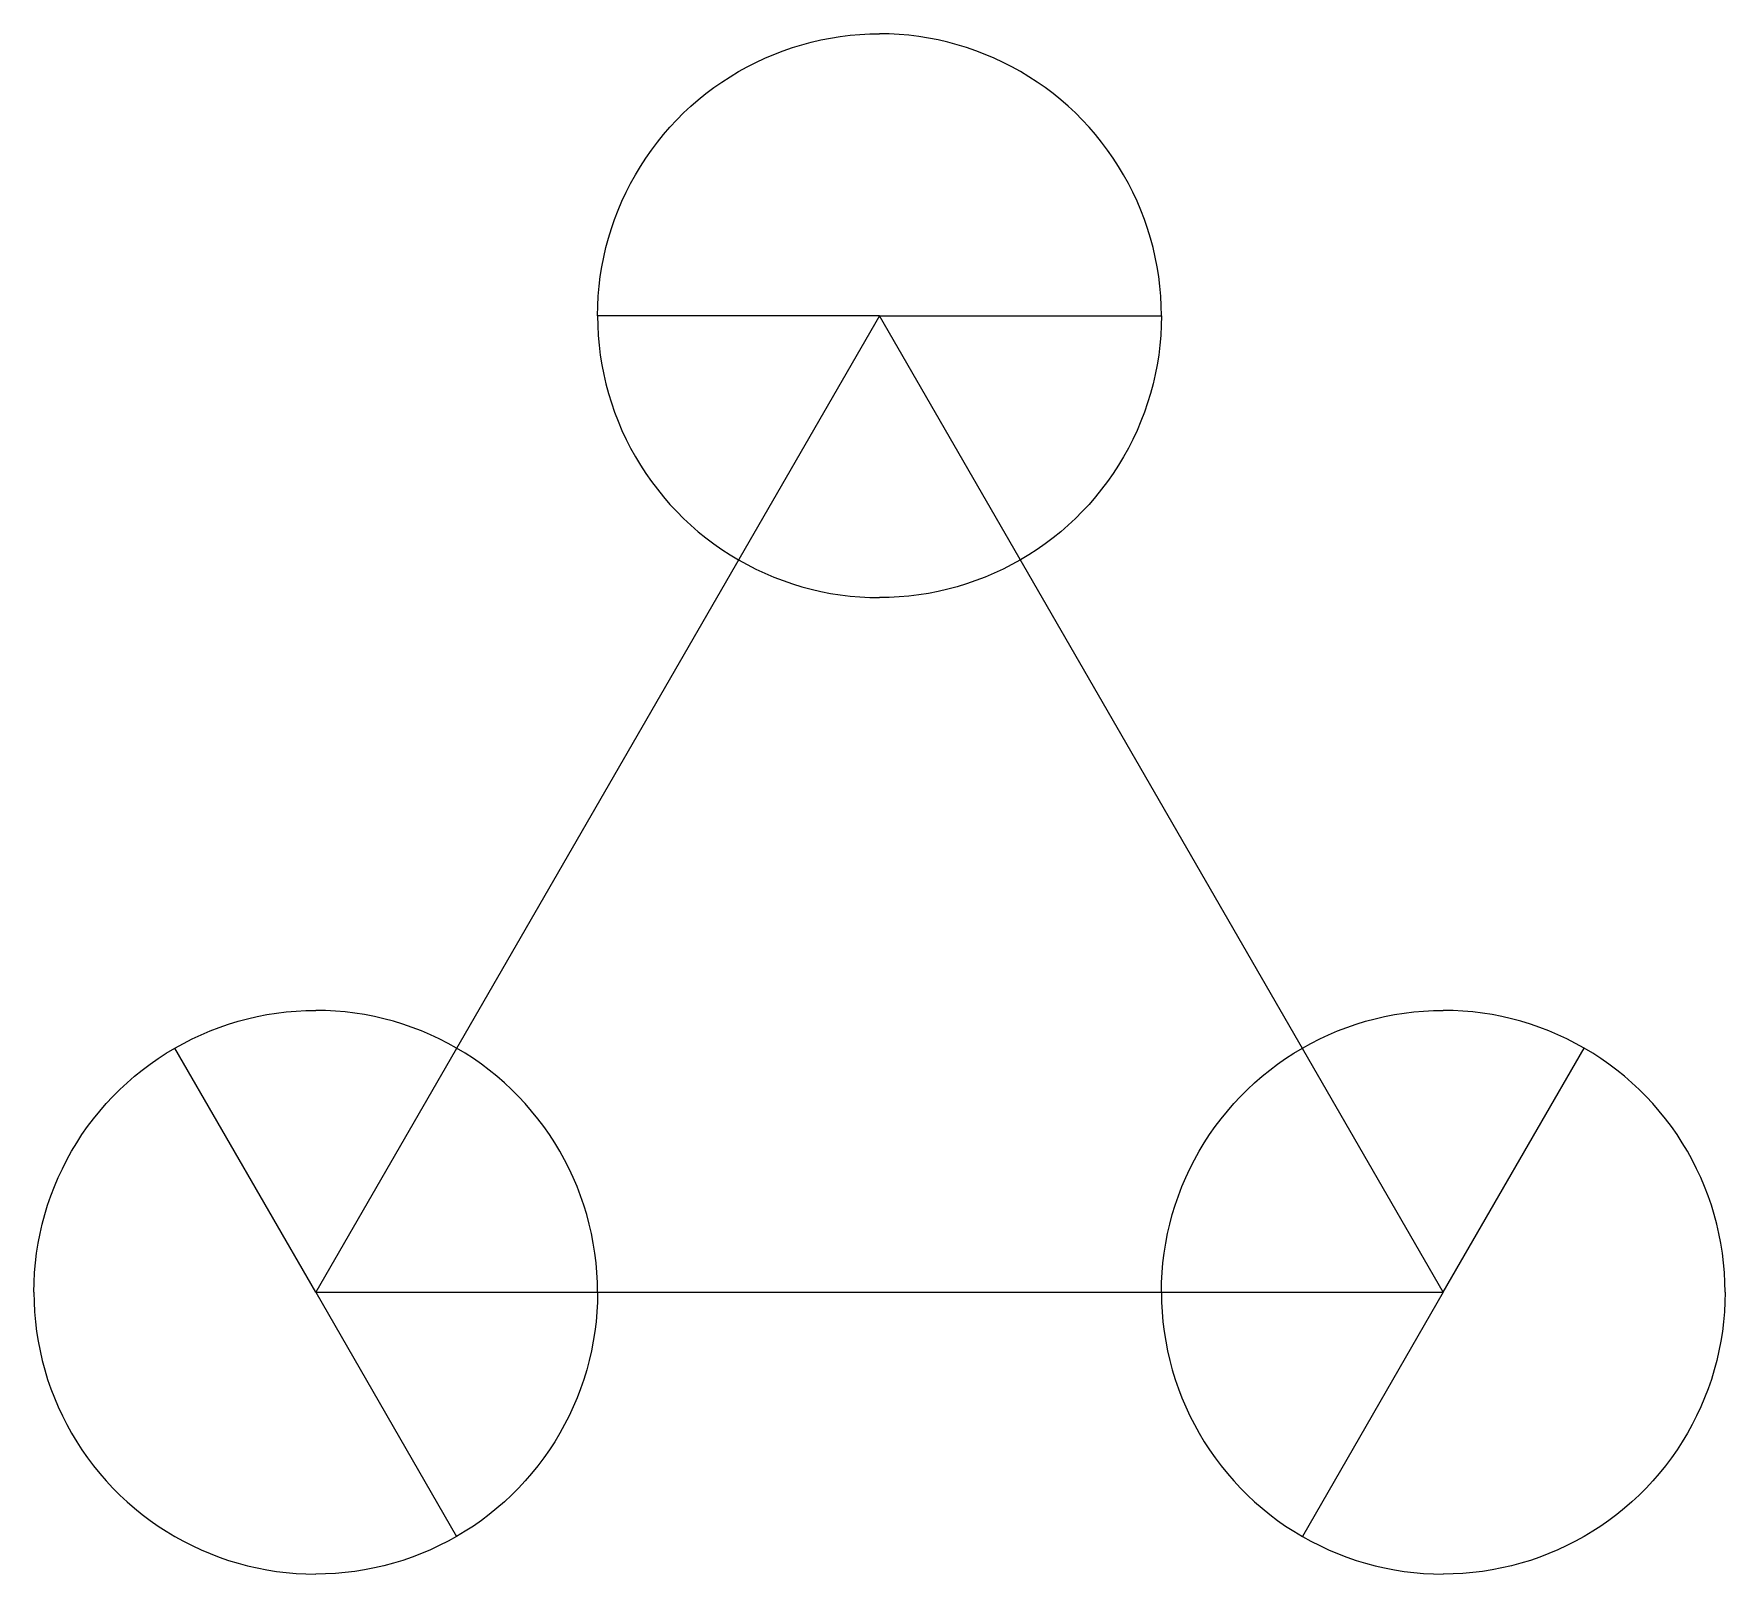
# Model space of a CAD drawing. Extents: x -2.5 to 12.5, y -2.5 to 11.2.
import ezdxf

# ---------------------------------------------------------------- set-up
doc = ezdxf.new("R2010")
doc.units = 0
doc.layers.get('0').update_dxf_attribs({"linetype": 'CONTINUOUS'})

msp = doc.modelspace()

# ---------------------------------------------------------------- linework, layer by layer
for p, q in [((4.395, 11.086), (4.48, 11.106)), ((4.48, 11.106), (4.566, 11.122)), ((4.566, 11.122), (4.652, 11.136)), ((4.652, 11.136), (4.739, 11.147)), ((4.739, 11.147), (4.826, 11.154)), ((4.826, 11.154), (4.913, 11.159)), ((4.913, 11.159), (5, 11.16)), ((5.087, 11.159), (5, 11.16)), ((5.174, 11.154), (5.087, 11.159)), ((5.261, 11.147), (5.174, 11.154)), ((5.348, 11.136), (5.261, 11.147)), ((5.434, 11.122), (5.348, 11.136)), ((5.52, 11.106), (5.434, 11.122)), ((5.605, 11.086), (5.52, 11.106)), ((3.983, 10.944), (4.063, 10.978)), ((4.063, 10.978), (4.145, 11.009)), ((4.145, 11.009), (4.227, 11.038)), ((4.227, 11.038), (4.311, 11.063)), ((4.311, 11.063), (4.395, 11.086)), ((5.689, 11.063), (5.605, 11.086)), ((5.773, 11.038), (5.689, 11.063)), ((5.855, 11.009), (5.773, 11.038)), ((5.937, 10.978), (5.855, 11.009)), ((6.017, 10.944), (5.937, 10.978)), ((3.675, 10.78), (3.75, 10.825)), ((3.75, 10.825), (3.826, 10.868)), ((3.826, 10.868), (3.904, 10.907)), ((3.904, 10.907), (3.983, 10.944)), ((6.096, 10.907), (6.017, 10.944)), ((6.174, 10.868), (6.096, 10.907)), ((6.25, 10.825), (6.174, 10.868)), ((6.325, 10.78), (6.25, 10.825)), ((3.461, 10.63), (3.531, 10.683)), ((3.531, 10.683), (3.602, 10.733)), ((3.602, 10.733), (3.675, 10.78)), ((6.398, 10.733), (6.325, 10.78)), ((6.469, 10.683), (6.398, 10.733)), ((6.539, 10.63), (6.469, 10.683)), ((3.263, 10.459), (3.327, 10.518)), ((3.327, 10.518), (3.393, 10.575)), ((3.393, 10.575), (3.461, 10.63)), ((6.607, 10.575), (6.539, 10.63)), ((6.673, 10.518), (6.607, 10.575)), ((6.737, 10.459), (6.673, 10.518)), ((3.142, 10.333), (3.202, 10.397)), ((3.202, 10.397), (3.263, 10.459)), ((6.798, 10.397), (6.737, 10.459)), ((6.858, 10.333), (6.798, 10.397)), ((3.03, 10.199), (3.085, 10.267)), ((3.085, 10.267), (3.142, 10.333)), ((6.915, 10.267), (6.858, 10.333)), ((6.97, 10.199), (6.915, 10.267)), ((2.88, 9.985), (2.927, 10.058)), ((2.927, 10.058), (2.977, 10.13)), ((2.977, 10.13), (3.03, 10.199)), ((7.023, 10.13), (6.97, 10.199)), ((7.073, 10.058), (7.023, 10.13)), ((7.12, 9.985), (7.073, 10.058)), ((2.793, 9.834), (2.835, 9.91)), ((2.835, 9.91), (2.88, 9.985)), ((7.165, 9.91), (7.12, 9.985)), ((7.207, 9.834), (7.165, 9.91)), ((2.716, 9.677), (2.753, 9.756)), ((2.753, 9.756), (2.793, 9.834)), ((7.247, 9.756), (7.207, 9.834)), ((7.284, 9.677), (7.247, 9.756)), ((2.682, 9.597), (2.716, 9.677)), ((7.318, 9.597), (7.284, 9.677)), ((2.622, 9.433), (2.651, 9.515)), ((2.651, 9.515), (2.682, 9.597)), ((7.349, 9.515), (7.318, 9.597)), ((7.378, 9.433), (7.349, 9.515)), ((2.574, 9.265), (2.597, 9.349)), ((2.597, 9.349), (2.622, 9.433)), ((7.403, 9.349), (7.378, 9.433)), ((7.426, 9.265), (7.403, 9.349)), ((2.538, 9.094), (2.555, 9.18)), ((2.555, 9.18), (2.574, 9.265)), ((7.445, 9.18), (7.426, 9.265)), ((7.462, 9.094), (7.445, 9.18)), ((2.514, 8.922), (2.524, 9.008)), ((2.524, 9.008), (2.538, 9.094)), ((7.476, 9.008), (7.462, 9.094)), ((7.486, 8.922), (7.476, 9.008)), ((2.506, 8.835), (2.514, 8.922)), ((7.494, 8.835), (7.486, 8.922)), ((2.5, 8.66), (2.502, 8.748)), ((2.502, 8.748), (2.506, 8.835)), ((7.498, 8.748), (7.494, 8.835)), ((7.5, 8.66), (7.498, 8.748)), ((5, 8.66), (0, 0)), ((2.5, 8.66), (2.502, 8.573)), ((5, 8.66), (2.5, 8.66)), ((2.502, 8.573), (2.506, 8.486)), ((10, 0), (5, 8.66)), ((5, 8.66), (7.5, 8.66)), ((7.498, 8.573), (7.494, 8.486)), ((7.5, 8.66), (7.498, 8.573)), ((2.506, 8.486), (2.514, 8.399)), ((7.494, 8.486), (7.486, 8.399)), ((2.514, 8.399), (2.524, 8.312)), ((2.524, 8.312), (2.538, 8.226)), ((7.476, 8.312), (7.462, 8.226)), ((7.486, 8.399), (7.476, 8.312)), ((2.538, 8.226), (2.555, 8.14)), ((2.555, 8.14), (2.574, 8.055)), ((7.445, 8.14), (7.426, 8.055)), ((7.462, 8.226), (7.445, 8.14)), ((2.574, 8.055), (2.597, 7.971)), ((2.597, 7.971), (2.622, 7.888)), ((7.403, 7.971), (7.378, 7.888)), ((7.426, 8.055), (7.403, 7.971)), ((2.622, 7.888), (2.651, 7.805)), ((2.651, 7.805), (2.682, 7.724)), ((7.349, 7.805), (7.318, 7.724)), ((7.378, 7.888), (7.349, 7.805)), ((2.682, 7.724), (2.716, 7.643)), ((7.318, 7.724), (7.284, 7.643)), ((2.716, 7.643), (2.753, 7.564)), ((2.753, 7.564), (2.793, 7.487)), ((7.247, 7.564), (7.207, 7.487)), ((7.284, 7.643), (7.247, 7.564)), ((2.793, 7.487), (2.835, 7.41)), ((2.835, 7.41), (2.88, 7.335)), ((7.165, 7.41), (7.12, 7.335)), ((7.207, 7.487), (7.165, 7.41)), ((2.88, 7.335), (2.927, 7.262)), ((2.927, 7.262), (2.977, 7.191)), ((7.073, 7.262), (7.023, 7.191)), ((7.12, 7.335), (7.073, 7.262)), ((2.977, 7.191), (3.03, 7.121)), ((3.03, 7.121), (3.085, 7.053)), ((3.085, 7.053), (3.142, 6.987)), ((6.915, 7.053), (6.858, 6.987)), ((6.97, 7.121), (6.915, 7.053)), ((7.023, 7.191), (6.97, 7.121)), ((3.142, 6.987), (3.202, 6.924)), ((3.202, 6.924), (3.263, 6.862)), ((6.798, 6.924), (6.737, 6.862)), ((6.858, 6.987), (6.798, 6.924)), ((3.263, 6.862), (3.327, 6.802)), ((3.327, 6.802), (3.393, 6.745)), ((6.673, 6.802), (6.607, 6.745)), ((6.737, 6.862), (6.673, 6.802)), ((3.393, 6.745), (3.461, 6.69)), ((3.461, 6.69), (3.531, 6.638)), ((3.531, 6.638), (3.602, 6.588)), ((6.469, 6.638), (6.398, 6.588)), ((6.539, 6.69), (6.469, 6.638)), ((6.607, 6.745), (6.539, 6.69)), ((3.602, 6.588), (3.675, 6.54)), ((3.675, 6.54), (3.75, 6.495)), ((3.75, 6.495), (3.826, 6.453)), ((3.826, 6.453), (3.904, 6.413)), ((6.174, 6.453), (6.096, 6.413)), ((6.25, 6.495), (6.174, 6.453)), ((6.325, 6.54), (6.25, 6.495)), ((6.398, 6.588), (6.325, 6.54)), ((3.904, 6.413), (3.983, 6.376)), ((3.983, 6.376), (4.063, 6.342)), ((4.063, 6.342), (4.145, 6.311)), ((4.145, 6.311), (4.227, 6.283)), ((5.855, 6.311), (5.773, 6.283)), ((5.937, 6.342), (5.855, 6.311)), ((6.017, 6.376), (5.937, 6.342)), ((6.096, 6.413), (6.017, 6.376)), ((4.227, 6.283), (4.311, 6.257)), ((4.311, 6.257), (4.395, 6.235)), ((4.395, 6.235), (4.48, 6.215)), ((4.48, 6.215), (4.566, 6.198)), ((4.566, 6.198), (4.652, 6.185)), ((4.652, 6.185), (4.739, 6.174)), ((4.739, 6.174), (4.826, 6.166)), ((4.826, 6.166), (4.913, 6.162)), ((4.913, 6.162), (5, 6.16)), ((5.087, 6.162), (5, 6.16)), ((5.174, 6.166), (5.087, 6.162)), ((5.261, 6.174), (5.174, 6.166)), ((5.348, 6.185), (5.261, 6.174)), ((5.434, 6.198), (5.348, 6.185)), ((5.52, 6.215), (5.434, 6.198)), ((5.605, 6.235), (5.52, 6.215)), ((5.689, 6.257), (5.605, 6.235)), ((5.773, 6.283), (5.689, 6.257)), ((-0.773, 2.378), (-0.689, 2.403)), ((-0.689, 2.403), (-0.605, 2.426)), ((-0.605, 2.426), (-0.52, 2.445)), ((-0.52, 2.445), (-0.434, 2.462)), ((-0.434, 2.462), (-0.348, 2.476)), ((-0.348, 2.476), (-0.261, 2.486)), ((-0.261, 2.486), (-0.174, 2.494)), ((-0.174, 2.494), (-0.087, 2.498)), ((-0.087, 2.498), (0, 2.5)), ((0.087, 2.498), (0, 2.5)), ((0.174, 2.494), (0.087, 2.498)), ((0.261, 2.486), (0.174, 2.494)), ((0.348, 2.476), (0.261, 2.486)), ((0.434, 2.462), (0.348, 2.476)), ((0.52, 2.445), (0.434, 2.462)), ((0.605, 2.426), (0.52, 2.445)), ((0.689, 2.403), (0.605, 2.426)), ((0.773, 2.378), (0.689, 2.403)), ((9.227, 2.378), (9.311, 2.403)), ((9.311, 2.403), (9.395, 2.426)), ((9.395, 2.426), (9.48, 2.445)), ((9.48, 2.445), (9.566, 2.462)), ((9.566, 2.462), (9.652, 2.476)), ((9.652, 2.476), (9.739, 2.486)), ((9.739, 2.486), (9.826, 2.494)), ((9.826, 2.494), (9.913, 2.498)), ((9.913, 2.498), (10, 2.5)), ((10.087, 2.498), (10, 2.5)), ((10.174, 2.494), (10.087, 2.498)), ((10.261, 2.486), (10.174, 2.494)), ((10.348, 2.476), (10.261, 2.486)), ((10.434, 2.462), (10.348, 2.476)), ((10.52, 2.445), (10.434, 2.462)), ((10.605, 2.426), (10.52, 2.445)), ((10.689, 2.403), (10.605, 2.426)), ((10.773, 2.378), (10.689, 2.403)), ((-1.096, 2.247), (-1.017, 2.284)), ((-1.017, 2.284), (-0.937, 2.318)), ((-0.937, 2.318), (-0.855, 2.349)), ((-0.855, 2.349), (-0.773, 2.378)), ((0.855, 2.349), (0.773, 2.378)), ((0.937, 2.318), (0.855, 2.349)), ((1.017, 2.284), (0.937, 2.318)), ((1.096, 2.247), (1.017, 2.284)), ((8.904, 2.247), (8.983, 2.284)), ((8.983, 2.284), (9.063, 2.318)), ((9.063, 2.318), (9.145, 2.349)), ((9.145, 2.349), (9.227, 2.378)), ((10.855, 2.349), (10.773, 2.378)), ((10.937, 2.318), (10.855, 2.349)), ((11.017, 2.284), (10.937, 2.318)), ((11.096, 2.247), (11.017, 2.284)), ((-1.398, 2.073), (-1.325, 2.12)), ((-1.325, 2.12), (-1.25, 2.165)), ((-1.25, 2.165), (-1.174, 2.207)), ((0, 0), (-1.25, 2.165)), ((-1.174, 2.207), (-1.096, 2.247)), ((1.174, 2.207), (1.096, 2.247)), ((1.25, 2.165), (1.174, 2.207)), ((1.325, 2.12), (1.25, 2.165)), ((1.398, 2.073), (1.325, 2.12)), ((8.602, 2.073), (8.675, 2.12)), ((8.675, 2.12), (8.75, 2.165)), ((8.75, 2.165), (8.826, 2.207)), ((8.826, 2.207), (8.904, 2.247)), ((10, 0), (11.25, 2.165)), ((11.174, 2.207), (11.096, 2.247)), ((11.25, 2.165), (11.174, 2.207)), ((11.325, 2.12), (11.25, 2.165)), ((11.398, 2.073), (11.325, 2.12)), ((-1.607, 1.915), (-1.539, 1.97)), ((-1.539, 1.97), (-1.469, 2.023)), ((-1.469, 2.023), (-1.398, 2.073)), ((1.469, 2.023), (1.398, 2.073)), ((1.539, 1.97), (1.469, 2.023)), ((1.607, 1.915), (1.539, 1.97)), ((8.393, 1.915), (8.461, 1.97)), ((8.461, 1.97), (8.531, 2.023)), ((8.531, 2.023), (8.602, 2.073)), ((11.469, 2.023), (11.398, 2.073)), ((11.539, 1.97), (11.469, 2.023)), ((11.607, 1.915), (11.539, 1.97)), ((-1.737, 1.798), (-1.673, 1.858)), ((-1.673, 1.858), (-1.607, 1.915)), ((1.673, 1.858), (1.607, 1.915)), ((1.737, 1.798), (1.673, 1.858)), ((8.263, 1.798), (8.327, 1.858)), ((8.327, 1.858), (8.393, 1.915)), ((11.673, 1.858), (11.607, 1.915)), ((11.737, 1.798), (11.673, 1.858)), ((-1.915, 1.607), (-1.858, 1.673)), ((-1.858, 1.673), (-1.798, 1.737)), ((-1.798, 1.737), (-1.737, 1.798)), ((1.798, 1.737), (1.737, 1.798)), ((1.858, 1.673), (1.798, 1.737)), ((1.915, 1.607), (1.858, 1.673)), ((8.085, 1.607), (8.142, 1.673)), ((8.142, 1.673), (8.202, 1.737)), ((8.202, 1.737), (8.263, 1.798)), ((11.798, 1.737), (11.737, 1.798)), ((11.858, 1.673), (11.798, 1.737)), ((11.915, 1.607), (11.858, 1.673)), ((-2.023, 1.469), (-1.97, 1.539)), ((-1.97, 1.539), (-1.915, 1.607)), ((1.97, 1.539), (1.915, 1.607)), ((2.023, 1.469), (1.97, 1.539)), ((7.977, 1.469), (8.03, 1.539)), ((8.03, 1.539), (8.085, 1.607)), ((11.97, 1.539), (11.915, 1.607)), ((12.023, 1.469), (11.97, 1.539)), ((-2.12, 1.325), (-2.073, 1.398)), ((-2.073, 1.398), (-2.023, 1.469)), ((2.073, 1.398), (2.023, 1.469)), ((2.12, 1.325), (2.073, 1.398)), ((7.88, 1.325), (7.927, 1.398)), ((7.927, 1.398), (7.977, 1.469)), ((12.073, 1.398), (12.023, 1.469)), ((12.12, 1.325), (12.073, 1.398)), ((-2.207, 1.174), (-2.165, 1.25)), ((-2.165, 1.25), (-2.12, 1.325)), ((2.165, 1.25), (2.12, 1.325)), ((2.207, 1.174), (2.165, 1.25)), ((7.793, 1.174), (7.835, 1.25)), ((7.835, 1.25), (7.88, 1.325)), ((12.165, 1.25), (12.12, 1.325)), ((12.207, 1.174), (12.165, 1.25)), ((-2.284, 1.017), (-2.247, 1.096)), ((-2.247, 1.096), (-2.207, 1.174)), ((2.247, 1.096), (2.207, 1.174)), ((2.284, 1.017), (2.247, 1.096)), ((7.716, 1.017), (7.753, 1.096)), ((7.753, 1.096), (7.793, 1.174)), ((12.247, 1.096), (12.207, 1.174)), ((12.284, 1.017), (12.247, 1.096)), ((-2.349, 0.855), (-2.318, 0.937)), ((-2.318, 0.937), (-2.284, 1.017)), ((2.318, 0.937), (2.284, 1.017)), ((2.349, 0.855), (2.318, 0.937)), ((7.651, 0.855), (7.682, 0.937)), ((7.682, 0.937), (7.716, 1.017)), ((12.318, 0.937), (12.284, 1.017)), ((12.349, 0.855), (12.318, 0.937)), ((-2.403, 0.689), (-2.378, 0.773)), ((-2.378, 0.773), (-2.349, 0.855)), ((2.378, 0.773), (2.349, 0.855)), ((2.403, 0.689), (2.378, 0.773)), ((7.597, 0.689), (7.622, 0.773)), ((7.622, 0.773), (7.651, 0.855)), ((12.378, 0.773), (12.349, 0.855)), ((12.403, 0.689), (12.378, 0.773)), ((-2.445, 0.52), (-2.426, 0.605)), ((-2.426, 0.605), (-2.403, 0.689)), ((2.426, 0.605), (2.403, 0.689)), ((2.445, 0.52), (2.426, 0.605)), ((7.555, 0.52), (7.574, 0.605)), ((7.574, 0.605), (7.597, 0.689)), ((12.426, 0.605), (12.403, 0.689)), ((12.445, 0.52), (12.426, 0.605)), ((-2.462, 0.434), (-2.445, 0.52)), ((2.462, 0.434), (2.445, 0.52)), ((7.538, 0.434), (7.555, 0.52)), ((12.462, 0.434), (12.445, 0.52)), ((-2.486, 0.261), (-2.476, 0.348)), ((-2.476, 0.348), (-2.462, 0.434)), ((2.476, 0.348), (2.462, 0.434)), ((2.486, 0.261), (2.476, 0.348)), ((7.514, 0.261), (7.524, 0.348)), ((7.524, 0.348), (7.538, 0.434)), ((12.476, 0.348), (12.462, 0.434)), ((12.486, 0.261), (12.476, 0.348)), ((-2.498, 0.087), (-2.494, 0.174)), ((-2.494, 0.174), (-2.486, 0.261)), ((2.494, 0.174), (2.486, 0.261)), ((2.498, 0.087), (2.494, 0.174)), ((7.502, 0.087), (7.506, 0.174)), ((7.506, 0.174), (7.514, 0.261)), ((12.494, 0.174), (12.486, 0.261)), ((12.498, 0.087), (12.494, 0.174)), ((-2.5, 0), (-2.498, 0.087)), ((0, 0), (10, 0)), ((0, 0), (1.25, -2.165)), ((2.5, 0), (2.498, 0.087)), ((2.5, 0), (2.498, -0.087)), ((7.5, 0), (7.502, 0.087)), ((10, 0), (8.75, -2.165)), ((12.5, 0), (12.498, 0.087)), ((12.5, 0), (12.498, -0.087)), ((-2.5, 0), (-2.498, -0.087)), ((-2.498, -0.087), (-2.494, -0.174)), ((2.498, -0.087), (2.494, -0.174)), ((7.5, 0), (7.502, -0.087)), ((7.502, -0.087), (7.506, -0.174)), ((12.498, -0.087), (12.494, -0.174)), ((-2.494, -0.174), (-2.486, -0.261)), ((-2.486, -0.261), (-2.476, -0.348)), ((2.486, -0.261), (2.476, -0.348)), ((2.494, -0.174), (2.486, -0.261)), ((7.506, -0.174), (7.514, -0.261)), ((7.514, -0.261), (7.524, -0.348)), ((12.486, -0.261), (12.476, -0.348)), ((12.494, -0.174), (12.486, -0.261)), ((-2.476, -0.348), (-2.462, -0.434)), ((-2.462, -0.434), (-2.445, -0.52)), ((2.462, -0.434), (2.445, -0.52)), ((2.476, -0.348), (2.462, -0.434)), ((7.524, -0.348), (7.538, -0.434)), ((7.538, -0.434), (7.555, -0.52)), ((12.462, -0.434), (12.445, -0.52)), ((12.476, -0.348), (12.462, -0.434)), ((-2.445, -0.52), (-2.426, -0.605)), ((2.445, -0.52), (2.426, -0.605)), ((7.555, -0.52), (7.574, -0.605)), ((12.445, -0.52), (12.426, -0.605)), ((-2.426, -0.605), (-2.403, -0.689)), ((-2.403, -0.689), (-2.378, -0.773)), ((2.403, -0.689), (2.378, -0.773)), ((2.426, -0.605), (2.403, -0.689)), ((7.574, -0.605), (7.597, -0.689)), ((7.597, -0.689), (7.622, -0.773)), ((12.403, -0.689), (12.378, -0.773)), ((12.426, -0.605), (12.403, -0.689)), ((-2.378, -0.773), (-2.349, -0.855)), ((-2.349, -0.855), (-2.318, -0.937)), ((2.349, -0.855), (2.318, -0.937)), ((2.378, -0.773), (2.349, -0.855)), ((7.622, -0.773), (7.651, -0.855)), ((7.651, -0.855), (7.682, -0.937)), ((12.349, -0.855), (12.318, -0.937)), ((12.378, -0.773), (12.349, -0.855)), ((-2.318, -0.937), (-2.284, -1.017)), ((-2.284, -1.017), (-2.247, -1.096)), ((2.284, -1.017), (2.247, -1.096)), ((2.318, -0.937), (2.284, -1.017)), ((7.682, -0.937), (7.716, -1.017)), ((7.716, -1.017), (7.753, -1.096)), ((12.284, -1.017), (12.247, -1.096)), ((12.318, -0.937), (12.284, -1.017)), ((-2.247, -1.096), (-2.207, -1.174)), ((-2.207, -1.174), (-2.165, -1.25)), ((2.207, -1.174), (2.165, -1.25)), ((2.247, -1.096), (2.207, -1.174)), ((7.753, -1.096), (7.793, -1.174)), ((7.793, -1.174), (7.835, -1.25)), ((12.207, -1.174), (12.165, -1.25)), ((12.247, -1.096), (12.207, -1.174)), ((-2.165, -1.25), (-2.12, -1.325)), ((-2.12, -1.325), (-2.073, -1.398)), ((2.12, -1.325), (2.073, -1.398)), ((2.165, -1.25), (2.12, -1.325)), ((7.835, -1.25), (7.88, -1.325)), ((7.88, -1.325), (7.927, -1.398)), ((12.12, -1.325), (12.073, -1.398)), ((12.165, -1.25), (12.12, -1.325)), ((-2.073, -1.398), (-2.023, -1.469)), ((-2.023, -1.469), (-1.97, -1.539)), ((2.023, -1.469), (1.97, -1.539)), ((2.073, -1.398), (2.023, -1.469)), ((7.927, -1.398), (7.977, -1.469)), ((7.977, -1.469), (8.03, -1.539)), ((12.023, -1.469), (11.97, -1.539)), ((12.073, -1.398), (12.023, -1.469)), ((-1.97, -1.539), (-1.915, -1.607)), ((-1.915, -1.607), (-1.858, -1.673)), ((1.915, -1.607), (1.858, -1.673)), ((1.97, -1.539), (1.915, -1.607)), ((8.03, -1.539), (8.085, -1.607)), ((8.085, -1.607), (8.142, -1.673)), ((11.915, -1.607), (11.858, -1.673)), ((11.97, -1.539), (11.915, -1.607)), ((-1.858, -1.673), (-1.798, -1.737)), ((-1.798, -1.737), (-1.737, -1.798)), ((-1.737, -1.798), (-1.673, -1.858)), ((1.737, -1.798), (1.673, -1.858)), ((1.798, -1.737), (1.737, -1.798)), ((1.858, -1.673), (1.798, -1.737)), ((8.142, -1.673), (8.202, -1.737)), ((8.202, -1.737), (8.263, -1.798)), ((8.263, -1.798), (8.327, -1.858)), ((11.737, -1.798), (11.673, -1.858)), ((11.798, -1.737), (11.737, -1.798)), ((11.858, -1.673), (11.798, -1.737)), ((-1.673, -1.858), (-1.607, -1.915)), ((-1.607, -1.915), (-1.539, -1.97)), ((1.607, -1.915), (1.539, -1.97)), ((1.673, -1.858), (1.607, -1.915)), ((8.327, -1.858), (8.393, -1.915)), ((8.393, -1.915), (8.461, -1.97)), ((11.607, -1.915), (11.539, -1.97)), ((11.673, -1.858), (11.607, -1.915)), ((-1.539, -1.97), (-1.469, -2.023)), ((-1.469, -2.023), (-1.398, -2.073)), ((-1.398, -2.073), (-1.325, -2.12)), ((1.398, -2.073), (1.325, -2.12)), ((1.469, -2.023), (1.398, -2.073)), ((1.539, -1.97), (1.469, -2.023)), ((8.461, -1.97), (8.531, -2.023)), ((8.531, -2.023), (8.602, -2.073)), ((8.602, -2.073), (8.675, -2.12)), ((11.398, -2.073), (11.325, -2.12)), ((11.469, -2.023), (11.398, -2.073)), ((11.539, -1.97), (11.469, -2.023)), ((-1.325, -2.12), (-1.25, -2.165)), ((-1.25, -2.165), (-1.174, -2.207)), ((-1.174, -2.207), (-1.096, -2.247)), ((-1.096, -2.247), (-1.017, -2.284)), ((1.096, -2.247), (1.017, -2.284)), ((1.174, -2.207), (1.096, -2.247)), ((1.25, -2.165), (1.174, -2.207)), ((1.325, -2.12), (1.25, -2.165)), ((8.675, -2.12), (8.75, -2.165)), ((8.75, -2.165), (8.826, -2.207)), ((8.826, -2.207), (8.904, -2.247)), ((8.904, -2.247), (8.983, -2.284)), ((11.096, -2.247), (11.017, -2.284)), ((11.174, -2.207), (11.096, -2.247)), ((11.25, -2.165), (11.174, -2.207)), ((11.325, -2.12), (11.25, -2.165)), ((-1.017, -2.284), (-0.937, -2.318)), ((-0.937, -2.318), (-0.855, -2.349)), ((-0.855, -2.349), (-0.773, -2.378)), ((-0.773, -2.378), (-0.689, -2.403)), ((0.773, -2.378), (0.689, -2.403)), ((0.855, -2.349), (0.773, -2.378)), ((0.937, -2.318), (0.855, -2.349)), ((1.017, -2.284), (0.937, -2.318)), ((8.983, -2.284), (9.063, -2.318)), ((9.063, -2.318), (9.145, -2.349)), ((9.145, -2.349), (9.227, -2.378)), ((9.227, -2.378), (9.311, -2.403)), ((10.773, -2.378), (10.689, -2.403)), ((10.855, -2.349), (10.773, -2.378)), ((10.937, -2.318), (10.855, -2.349)), ((11.017, -2.284), (10.937, -2.318)), ((-0.689, -2.403), (-0.605, -2.426)), ((-0.605, -2.426), (-0.52, -2.445)), ((-0.52, -2.445), (-0.434, -2.462)), ((-0.434, -2.462), (-0.348, -2.476)), ((-0.348, -2.476), (-0.261, -2.486)), ((-0.261, -2.486), (-0.174, -2.494)), ((-0.174, -2.494), (-0.087, -2.498)), ((-0.087, -2.498), (0, -2.5)), ((0.087, -2.498), (0, -2.5)), ((0.174, -2.494), (0.087, -2.498)), ((0.261, -2.486), (0.174, -2.494)), ((0.348, -2.476), (0.261, -2.486)), ((0.434, -2.462), (0.348, -2.476)), ((0.52, -2.445), (0.434, -2.462)), ((0.605, -2.426), (0.52, -2.445)), ((0.689, -2.403), (0.605, -2.426)), ((9.311, -2.403), (9.395, -2.426)), ((9.395, -2.426), (9.48, -2.445)), ((9.48, -2.445), (9.566, -2.462)), ((9.566, -2.462), (9.652, -2.476)), ((9.652, -2.476), (9.739, -2.486)), ((9.739, -2.486), (9.826, -2.494)), ((9.826, -2.494), (9.913, -2.498)), ((9.913, -2.498), (10, -2.5)), ((10.087, -2.498), (10, -2.5)), ((10.174, -2.494), (10.087, -2.498)), ((10.261, -2.486), (10.174, -2.494)), ((10.348, -2.476), (10.261, -2.486)), ((10.434, -2.462), (10.348, -2.476)), ((10.52, -2.445), (10.434, -2.462)), ((10.605, -2.426), (10.52, -2.445)), ((10.689, -2.403), (10.605, -2.426))]:
    msp.add_line(p, q)

doc.saveas('drawing.dxf')
